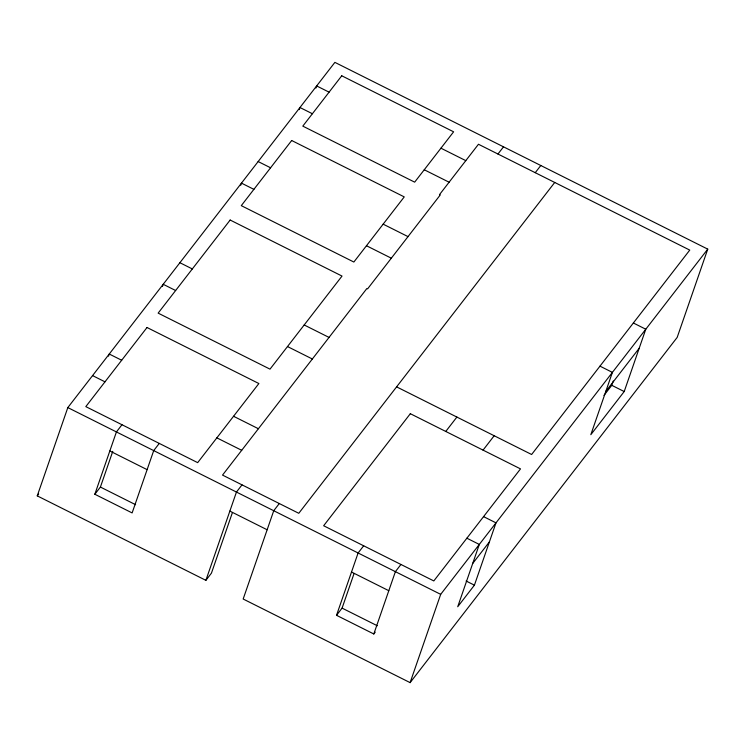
<?xml version="1.0" encoding="UTF-8"?>
<svg xmlns="http://www.w3.org/2000/svg" width="745" height="745" viewBox="0 0 745 745"><rect width="100%" height="100%" fill="white"/><g stroke="black" fill="none" stroke-linecap="round" stroke-linejoin="round"><path stroke-width="1.12" d="M232.375 512.69L211.44 573.147L205.881 580.336L37.25 495.872L67.823 407.59L334.887 62.366L707.75 249.128L677.177 337.411L410.113 682.634L243.168 599.017L273.741 510.725L279.3 503.536M108.528 356.138L109.254 354.024L121.686 360.254M162.475 286.406L163.202 284.292L175.634 290.513M159.272 443.415L153.712 450.604L132.126 512.923L94.839 494.252L116.425 431.932L121.984 424.734M94.839 494.252L100.407 487.053L112.765 451.349M240.728 185.244L241.464 183.13L253.896 189.351M299.229 109.627L299.965 107.513L312.397 113.734M315.927 88.05L316.653 85.936L329.085 92.156M205.881 580.336L236.454 492.054L242.013 484.855M375.201 632.188L373.813 633.986L336.526 615.305L358.103 552.986L363.672 545.796M336.526 615.305L342.085 608.116L354.08 573.492M373.813 633.986L395.39 571.666L400.95 564.468M410.113 682.634L440.686 594.352L707.75 249.128M466.873 538.207L479.305 544.427L457.719 606.747L474.416 585.17L495.993 522.85L483.561 516.63M603.962 395.418L611.775 385.314L613.275 380.993M599.976 366.149L612.399 372.379L590.822 434.698L624.208 391.544L645.785 329.225L633.362 322.995M37.25 495.872L38.675 494.028M497.958 154.019L503.518 146.83M535.236 172.7L540.805 165.502M554.727 182.46L298.782 513.296L222.532 475.096L366.875 288.52L367.583 288.874L440.239 194.967L439.522 194.603L478.467 144.26L689.758 250.097L531.623 454.497L396.591 386.86M445.761 431.448L456.89 417.07M483.049 450.129L494.177 435.741M472.703 563.471L489.4 541.894M605.806 391.423L639.191 348.269M440.947 148.19L465.802 160.641M424.25 169.767L449.114 182.218M258.152 161.553L270.584 167.783M383.154 224.161L408.009 236.612M366.466 245.738L391.321 258.189M611.775 385.314L624.208 391.544M179.899 262.715L192.322 268.945M304.183 324.969L329.039 337.42M287.486 346.546L312.351 358.997M233.539 416.278L258.403 428.729M92.566 375.601L104.989 381.831M216.851 437.855L241.706 450.306M466.128 581.025L474.416 585.17M67.823 407.59L440.686 594.352M109.832 450.967L147.11 469.648M229.86 511.089L267.138 529.769M351.51 572.03L388.797 590.701M100.407 487.053L135.618 504.7M342.085 608.116L377.305 625.753M147.016 327.502L85.815 406.621L197.676 462.645L258.878 383.535L147.016 327.502M230.158 220.036L158.145 313.124L270.007 369.147L342.02 276.069L230.158 220.036M291.677 140.507L241.287 205.648L353.856 262.035L404.246 196.894L291.677 140.507M341.75 75.785L302.805 126.129L414.667 182.153L453.612 131.809L341.75 75.785M410.327 413.699L323.647 525.746L433.813 580.932L520.504 468.884L410.327 413.699"/></g></svg>
